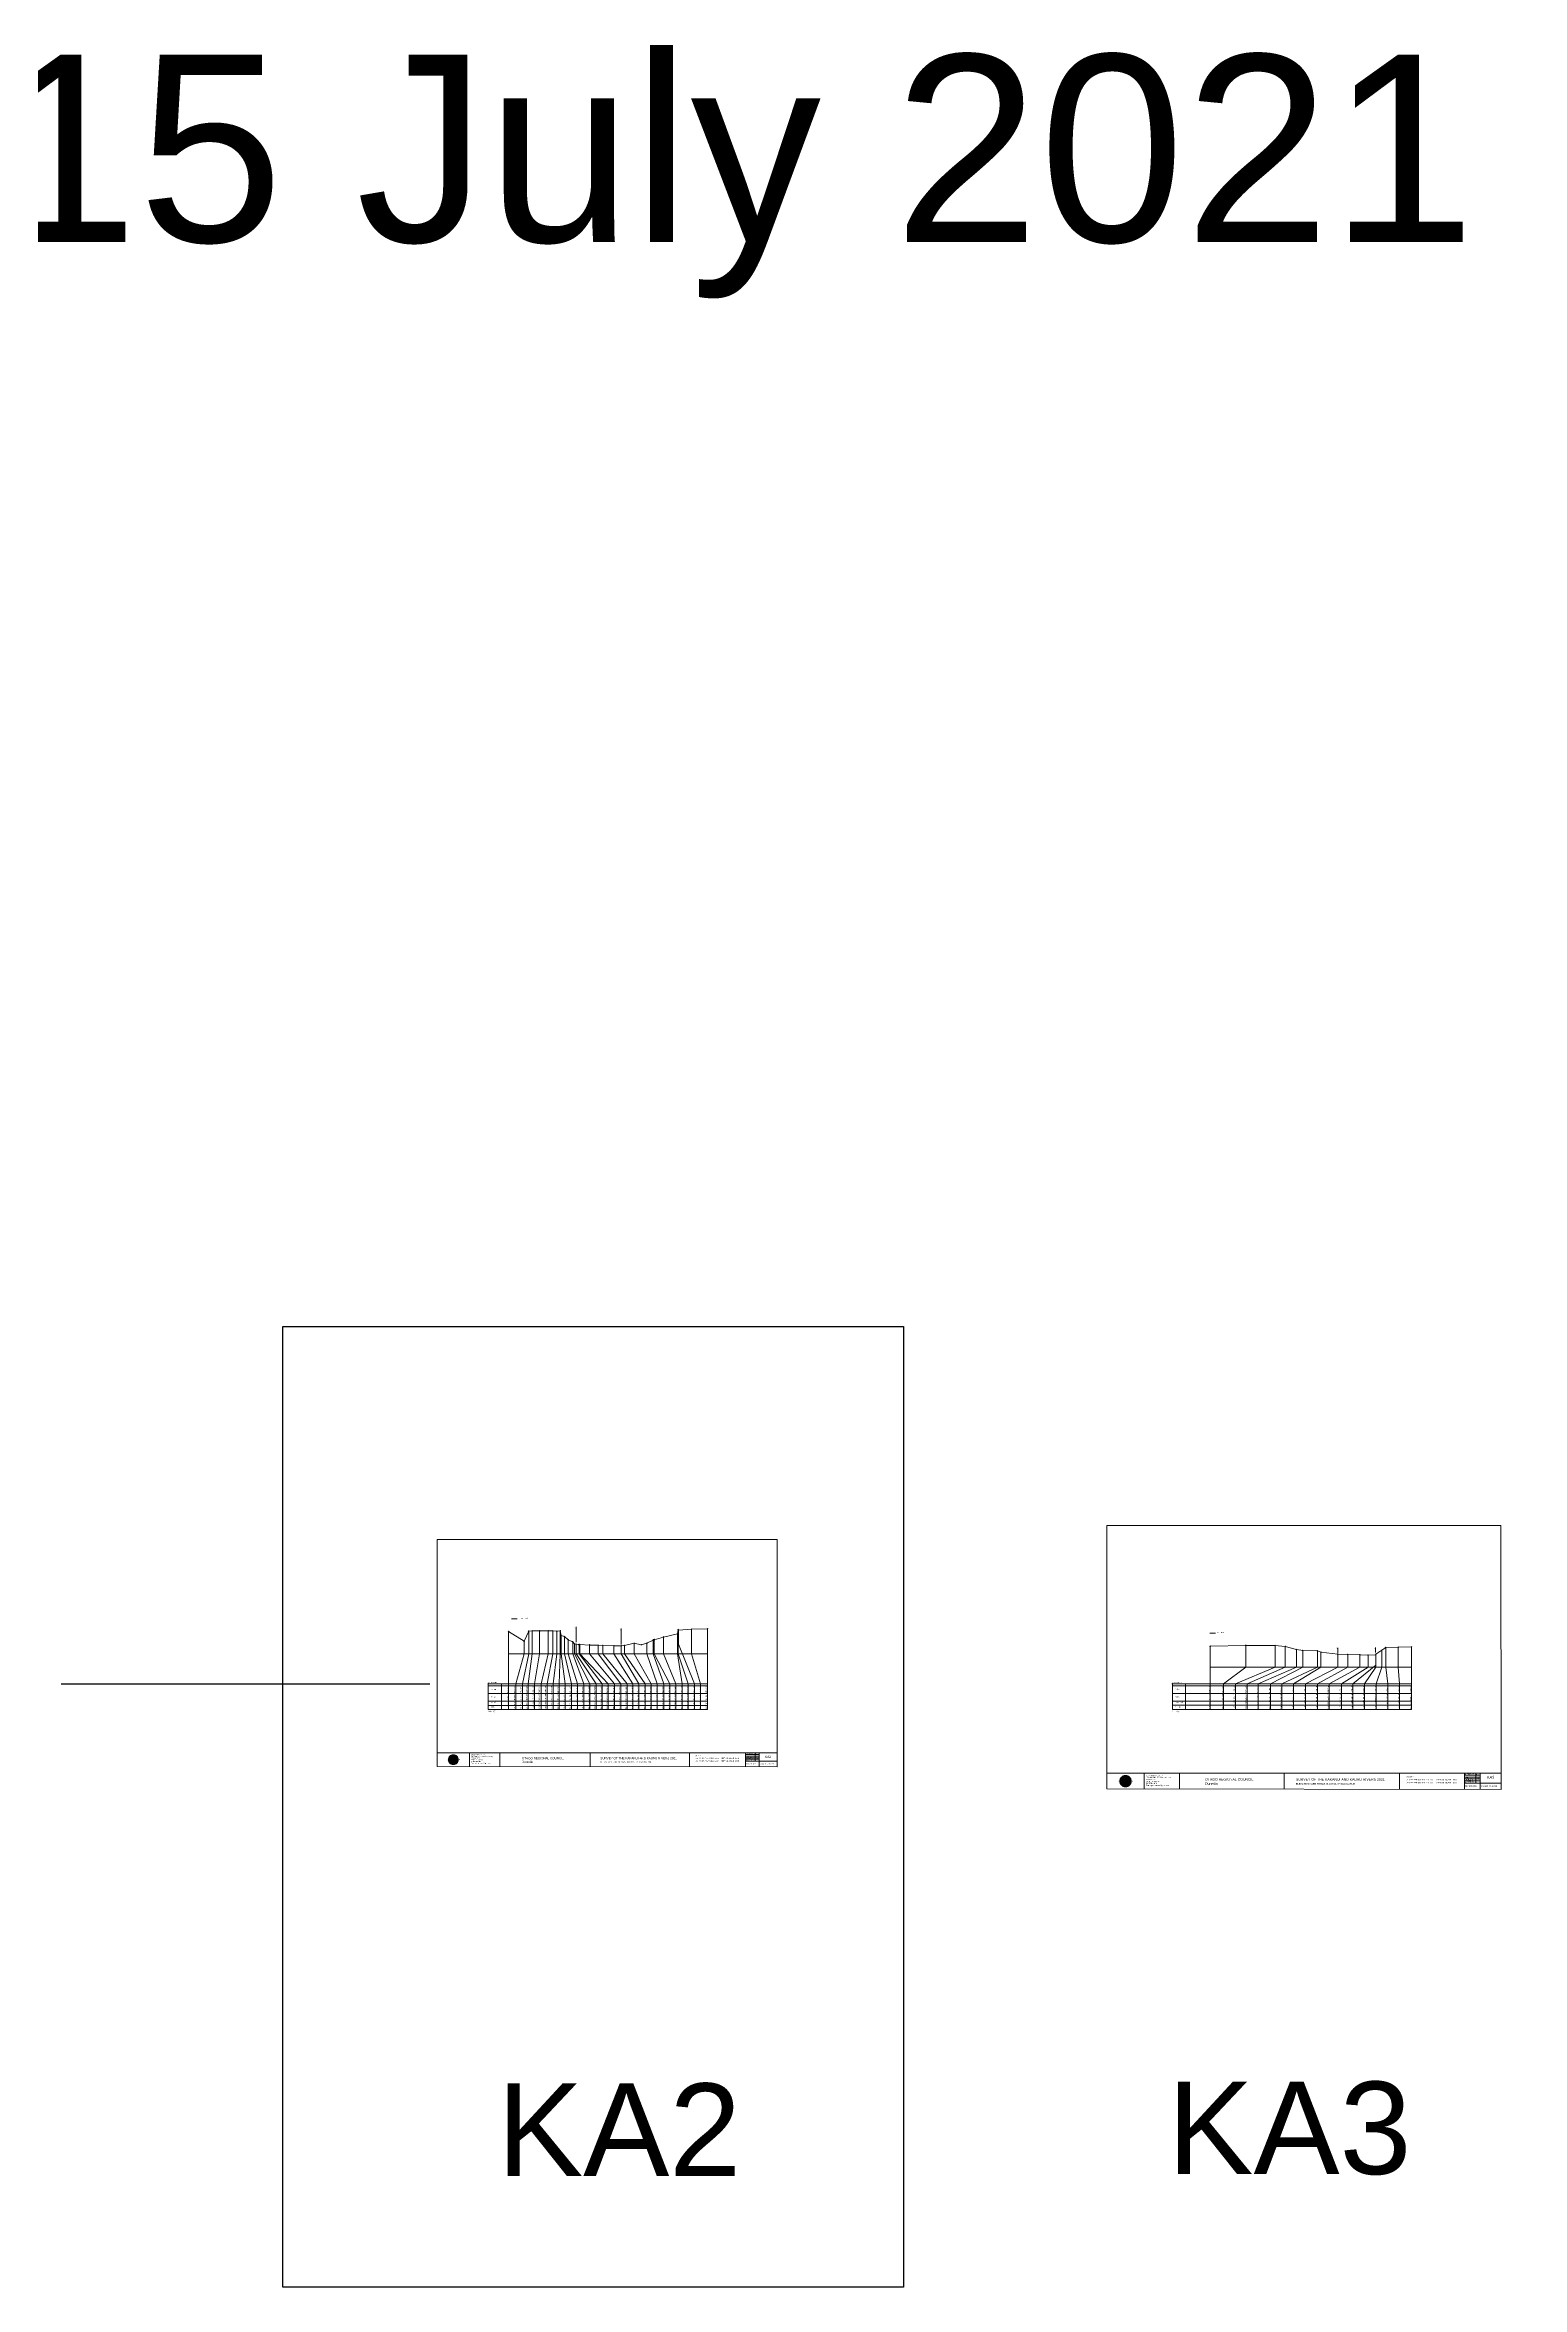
# Model space of a CAD drawing. Header units: millimetres. Extents: x -3070078 to 80050200, y -1699923 to 1425285330.
# Drawn here: x -2385431 to -1596260, y -172413 to 1025843 of the extents above; entities that cross this region are included whole.
import ezdxf

# ---------------------------------------------------------------- set-up
doc = ezdxf.new("R2010")
doc.units = ezdxf.units.MM
doc.header["$PDMODE"] = 35
doc.header["$PDSIZE"] = 200
doc.layers.add('geo', color=7, linetype='Continuous', lineweight=0)
doc.styles.get("Standard").update_dxf_attribs({"font": 'arial.ttf'})

# ---------------------------------------------------------------- blocks, each defined once
blk = doc.blocks.new('Geomatics_Circle_SPT')
at = {"layer": 'geo', "color": 2, "linetype": 'Continuous', "lineweight": 0}
for p, q in [((0, 25.2), (-25.2, 0)), ((-24.7, 4.9), (-4.9, 24.7)), ((-24.7, -4.9), (4.9, 24.7)), ((4.9, -24.7), (-24.7, 4.9)), ((-24.7, 0), (0, -24.7)), ((-9.7, 23.3), (-23.3, 9.6)), ((9.7, 23.3), (-23.3, -9.7)), ((-23.3, 9.7), (9.7, -23.3)), ((-21, 14), (-14, 21)), ((-21, -14), (14, 21)), ((14, -21), (-21, 14)), ((0, 0), (-17.8, 17.8)), ((0, 0), (-17.8, -17.8)), ((-14, 21), (21, -14)), ((21, 14), (-14, -21)), ((23.3, -9.7), (-9.7, 23.3)), ((-9.7, -23.3), (23.3, 9.7)), ((-4.9, 24.7), (24.7, -4.9)), ((24.7, 4.9), (-4.9, -24.7)), ((25.2, 0), (0, 25.2)), ((0, 0), (17.8, 17.8)), ((0, 0), (17.8, -17.8)), ((0, -24.8), (25.2, 0)), ((4.9, 24.7), (24.7, 4.9)), ((23.3, 9.7), (9.7, 23.3)), ((14, 21), (21, 14)), ((17.8, 18.1), (17.8, 18.1)), ((-4.9, -24.7), (-24.7, -4.9)), ((-23.3, -9.7), (-9.7, -23.3)), ((-14, -21), (-21, -14)), ((-17.8, -17.8), (-17.8, -17.8)), ((24.7, -4.9), (4.9, -24.7)), ((4.9, -24.7), (4.9, -24.7)), ((9.7, -23.3), (23.3, -9.7)), ((21, -14), (14, -21)), ((18.1, -17.8), (18.1, -17.8))]:
    blk.add_line(p, q, dxfattribs=at)
at = {"layer": 'geo', "color": 1, "linetype": 'Continuous', "lineweight": 0}
for p, q in [((-25.2, 0), (9.7, 23.3)), ((-25.2, 0), (-9.6, 23.3)), ((-25.2, 0), (23.3, 9.7)), ((-25.2, 0), (-23.3, 9.7)), ((-23.3, -9.7), (-25.2, 0)), ((-9.6, -23.3), (-25.2, 0)), ((9.7, -23.3), (-25.2, 0)), ((-4.9, 24.8), (-24.7, -4.9)), ((4.9, 24.7), (-24.7, 4.9)), ((14, 21), (-24.7, -4.9)), ((-14, 21), (-24.7, 4.9)), ((21, 14), (-24.7, 4.9)), ((-21, 14), (-24.7, -4.9)), ((0, 0), (-24.7, 4.9)), ((-24.7, 4.9), (-21, -14)), ((-24.7, 4.9), (-4.9, -24.7)), ((-24.7, 4.9), (14, -21)), ((-24.7, 4.9), (-24.7, 4.9)), ((0, 0), (-24.7, -4.9)), ((-23.3, 9.7), (0, 25.2)), ((-23.3, -9.6), (0, 25.2)), ((-23.3, -9.6), (17.8, 17.8)), ((-23.3, 9.7), (-17.8, 17.9)), ((-23.3, -9.6), (-17.8, 17.9)), ((-23.3, 9.7), (17.8, 17.8)), ((-17.8, -17.8), (-23.3, 9.7)), ((0, -25.2), (-23.3, 9.7)), ((-23.3, 9.7), (17.8, -17.8)), ((-23.3, 9.7), (25.2, 0)), ((-23.3, 9.4), (-23.3, 9.4)), ((-23.3, -9.7), (25.2, 0)), ((4.9, 24.8), (-21, -14)), ((-4.9, 24.7), (-21, 14)), ((14, 21), (-21, 14)), ((-14, 21), (-21, -14)), ((0, 0), (-21, 14)), ((-21, 14), (-14, -21)), ((-21, 14), (4.9, -24.7)), ((-21, 14), (-21, 14)), ((24.7, 4.9), (-21, 14)), ((0, 0), (-21, -14)), ((-17.9, 17.6), (-17.9, 17.6)), ((-17.8, 17.8), (9.7, 23.3)), ((-17.8, 17.8), (-9.6, 23.3)), ((-17.8, -17.8), (9.7, 23.3)), ((-17.8, -17.8), (-9.7, 23.3)), ((-9.7, -23.3), (-17.8, 17.8)), ((-17.8, 17.8), (9.7, -23.3)), ((-17.8, 17.8), (23.3, -9.6)), ((-17.8, 17.8), (23.3, 9.7)), ((-17.8, -17.8), (23.3, 9.7)), ((4.9, 24.7), (-14, 21)), ((-4.9, 24.7), (-14, -20.9)), ((0, 0), (-14, 21)), ((-14, 21), (-4.9, -24.7)), ((-14, 21), (-14, 21)), ((24.7, -4.9), (-14, 21)), ((21, 14), (-14, 21)), ((-14, -21), (24.7, 4.9)), ((0, 0), (-14, -21)), ((-9.8, 23.1), (-9.8, 23.1)), ((-9.7, 23.3), (0, 25.2)), ((-9.7, 23.3), (0, -25.2)), ((-9.7, -23.3), (0, 25.2)), ((-9.6, 23.3), (17.8, -17.8)), ((-9.6, 23.3), (25.2, 0)), ((-9.6, 23.3), (17.8, 17.8)), ((-9.6, -23.3), (17.8, 17.9)), ((25.2, 0), (-9.6, -23.3)), ((0, 0), (-4.9, 24.7)), ((-4.9, 24.7), (-4.9, 24.7)), ((21, -14), (-4.9, 24.7)), ((24.8, 4.9), (-4.9, 24.7)), ((14, 21), (-4.9, 24.7)), ((-4.9, -24.7), (21, 14)), ((0, 0), (-4.9, -24.7)), ((-0.2, 25.1), (-0.2, 25.1)), ((0, 25.2), (9.7, -23.3)), ((0, 25.2), (23.3, -9.7)), ((0, 25.2), (23.3, 9.7)), ((0, 25.2), (9.7, 23.3)), ((0, 0), (4.9, 24.7)), ((0, -25.2), (9.7, 23.3)), ((0, 0), (14, 21)), ((0, 0), (21, 14)), ((23.3, 9.7), (0, -25.2)), ((0, 0), (24.8, 4.9)), ((0, 0), (4.9, -24.7)), ((0, 0), (14, -21)), ((0, 0), (21, -14)), ((0, 0), (24.8, -4.9)), ((21, 14), (4.9, 24.8)), ((14, -21), (4.9, 24.7)), ((24.7, -4.9), (4.9, 24.7)), ((4.9, 24.7), (4.9, 24.7)), ((4.9, -24.7), (14, 21)), ((4.9, -24.7), (24.7, 4.9)), ((9.4, 23.3), (9.4, 23.3)), ((9.7, 23.3), (17.8, -17.8)), ((9.7, 23.3), (25.2, 0)), ((9.7, 23.3), (17.8, 17.9)), ((17.8, 17.8), (9.7, -23.3)), ((25.2, 0), (9.7, -23.3)), ((21, -14), (14, 21)), ((24.7, 4.9), (14, 21)), ((14, 21), (14, 21)), ((14, -21), (21, 14)), ((17.6, 17.9), (17.6, 17.9)), ((17.8, 17.8), (23.3, -9.7)), ((17.8, 17.8), (23.3, 9.7)), ((23.3, 9.7), (17.8, -17.8)), ((24.7, -4.9), (21, 14)), ((21, 14), (21, 14)), ((21, -14), (24.7, 4.9)), ((23.1, 9.8), (23.1, 9.8)), ((23.3, 9.7), (25.2, 0)), ((25.2, 0), (23.3, -9.6)), ((24.7, 4.9), (24.7, 4.9)), ((25.1, 0.2), (25.1, 0.2)), ((-25.2, 0), (23.3, -9.7)), ((-25.1, -0.2), (-25.1, -0.2)), ((-24.7, -4.9), (-24.7, -4.9)), ((-24.7, -4.9), (-14, -21)), ((-24.7, -4.9), (4.9, -24.7)), ((-24.7, -4.9), (21, -14)), ((-17.8, -17.8), (-23.3, -9.7)), ((0, -25.2), (-23.3, -9.6)), ((17.8, -17.8), (-23.3, -9.6)), ((-23.1, -9.8), (-23.1, -9.8)), ((-21, -14), (24.7, -4.9)), ((-21, -14), (-21, -14)), ((-21, -14), (-4.9, -24.7)), ((-21, -14), (14, -21)), ((23.3, -9.7), (-17.8, -17.8)), ((-9.6, -23.3), (-17.8, -17.8)), ((9.7, -23.3), (-17.8, -17.8)), ((-17.6, -17.9), (-17.6, -17.9)), ((-14, -21), (21, -14)), ((-14, -21), (-14, -21)), ((-14, -21), (4.9, -24.7)), ((17.8, -17.8), (-9.7, -23.3)), ((0, -25.2), (-9.7, -23.3)), ((-9.4, -23.3), (-9.4, -23.3)), ((-4.9, -24.7), (24.7, -4.9)), ((-4.9, -24.7), (14, -21)), ((-4.9, -24.7), (-4.9, -24.7)), ((23.3, -9.6), (0, -25.2)), ((9.7, -23.3), (0, -25.2)), ((0.2, -25.1), (0.2, -25.1)), ((4.9, -24.7), (21, -14)), ((4.9, -24.7), (4.9, -24.7)), ((17.8, -17.8), (9.7, -23.3)), ((9.8, -23.1), (9.8, -23.1)), ((14, -21), (24.7, -4.9)), ((14, -21), (14, -21)), ((23.3, -9.6), (17.8, -17.8)), ((17.9, -17.6), (17.9, -17.6)), ((21, -14), (21, -14)), ((23.3, -9.4), (23.3, -9.4)), ((24.7, -4.9), (24.7, -4.9))]:
    blk.add_line(p, q, dxfattribs=at)
at = {"layer": 'geo', "color": 114, "linetype": 'Continuous', "lineweight": 0}
for p, q in [((17.9, 17.8), (-25.2, 0)), ((-24.7, 4.9), (14, 21)), ((-24.7, -4.9), (21, 14)), ((-14, -21), (-24.7, 4.9)), ((9.7, 23.3), (-23.3, 9.7)), ((0, 0), (-23.3, 9.7)), ((-23.3, 9.7), (-9.7, -23.3)), ((0, 0), (-23.3, -9.7)), ((-4.9, -24.7), (-21, 14)), ((-20.9, 14), (4.9, 24.7)), ((24.8, 4.9), (-20.9, -14)), ((0, 25.2), (-17.8, 17.8)), ((-17.8, 17.8), (0, -25.2)), ((-14, 21), (-4.9, 24.7)), ((4.9, -24.7), (-14, 21)), ((0, 0), (-9.7, 23.3)), ((0, 0), (-9.7, -23.3)), ((-4.9, 24.7), (14, -21)), ((17.8, -17.8), (0, 25.2)), ((0, 0), (9.7, 23.3)), ((0, 0), (23.3, 9.7)), ((0, 0), (9.7, -23.3)), ((0, 0), (23.3, -9.7)), ((4.9, 24.7), (21, -14)), ((23.3, -9.7), (9.7, 23.3)), ((14, 21), (24.7, -4.9)), ((25.2, 0), (17.8, 17.8)), ((21, 14), (24.7, 4.9)), ((-25.2, 0), (-17.8, -17.8)), ((-21, -14), (-24.7, -4.9)), ((-17.8, -17.8), (25.2, 0)), ((24.8, -4.9), (-14, -21)), ((-9.6, -23.3), (23.3, -9.7)), ((21, -14), (-4.9, -24.8)), ((0, -25.2), (17.9, -17.8)), ((14, -21), (4.9, -24.8))]:
    blk.add_line(p, q, dxfattribs=at)
at = {"layer": 'geo', "color": 250, "linetype": 'Continuous', "lineweight": 0}
for p, q in [((0, 0), (-25.2, 0)), ((24.7, 4.9), (-24.7, 4.9)), ((-24.7, 4.9), (-24.7, -4.9)), ((-23.3, 9.7), (23.3, 9.7)), ((-23.3, 9.7), (-23.3, 9.7)), ((-23.3, -9.7), (-23.3, 9.7)), ((21, 14), (-21, 14)), ((-21, 14), (-21, -14)), ((-17.8, 17.8), (17.8, 17.8)), ((-17.8, -17.8), (-17.8, 17.8)), ((-14, 21), (-14, 21)), ((14, 21), (-14, 21)), ((-14, 20.9), (-14, -21)), ((-9.7, 23.3), (9.7, 23.3)), ((-9.7, -23.3), (-9.7, 23.3)), ((-4.9, 24.7), (4.9, 24.7)), ((-4.9, 24.7), (-4.9, -24.7)), ((0, 0), (0, 25.2)), ((0, 0), (0, -25.2)), ((0, 0), (25.2, 0)), ((4.9, 24.7), (4.9, -24.7)), ((9.7, -23.3), (9.7, 23.3)), ((14, 21), (14, -21)), ((17.8, -17.8), (17.8, 17.8)), ((21, 14), (21, 14)), ((21, -14), (21, 14)), ((23.3, 9.7), (23.3, -9.7)), ((24.7, 4.9), (24.7, 4.9)), ((24.7, -4.9), (24.7, 4.9)), ((-24.7, -4.9), (24.7, -4.9)), ((23.3, -9.7), (-23.3, -9.7)), ((-21, -14), (21, -14)), ((17.8, -17.8), (-17.8, -17.8)), ((-14, -21), (14, -21)), ((9.7, -23.3), (-9.7, -23.3)), ((-4.9, -24.7), (4.9, -24.7))]:
    blk.add_line(p, q, dxfattribs=at)
blk = doc.blocks.new('GeomaticsNZ TITLE BLOCK')
at = {"color": 7, "linetype": 'Continuous', "lineweight": 0}
for p, q in [((0, 95), (0, 1579)), ((0, 1579), (2363, 1579)), ((2363, 1579), (2364, 95)), ((2364, 95), (0, 95)), ((0, 95), (0, 0)), ((0, 0), (2364, -4)), ((16, 95), (2364, 95)), ((224, 95), (224, 0)), ((2364, 95), (383, 95)), ((436, 95), (436, -1)), ((1063, 95), (1063, -2)), ((1755, 95), (1755, -3)), ((2144, 95), (2144, -3)), ((2144, 82), (2239, 82)), ((2144, 71), (2239, 71)), ((2144, 60), (2239, 60)), ((2144, 49), (2239, 49)), ((2144, 35), (2364, 35)), ((2212, 95), (2212, 36)), ((2239, 95), (2239, -3)), ((2364, -4), (2364, 95))]:
    blk.add_line(p, q, dxfattribs=at)
at = {"color": 7, "linetype": 'Continuous', "lineweight": 0, "xscale": 1.36, "yscale": 1.36, "zscale": 1.36}
blk.add_blockref('Geomatics_Circle_SPT', (112, 46), dxfattribs=at)
at = {"color": 7, "linetype": 'Continuous', "lineweight": 0}
for s, p in [('PK&RR', (2213, 85)), ('ST', (2220, 64)), ('PK', (2220, 51))]:
    blk.add_text(s, height=5, dxfattribs=at).set_placement(p)
at = {"color": 7, "linetype": 'Continuous', "lineweight": 0, "attachment_point": 1}
for s, width, heights, insert, char_height in [('{\\C256;Geomatics N.Z. LTD                   }', 125.08, [15.8], (69, 50), 7), ('{\\C256;GEOMATICS N.Z. LTD                   \\PTELEPHONE:  M 021 023 6 00 55;\\PPO BOX 2177\\PSOUTH DUNEDIN\\PDUNEDIN 9044\\PEmail: geomaticsnz@gmail.com}', 3535.73, [94.7], (234, 83), 7), ('{\\C256;OTAGO REGIONAL COUNCIL\\PDunedin}', 3535.73, [0], (589, 64), 15), ('{\\C256;SURVEY OF THE KAKANUI AND KAURU RIVERS 2021}', 3535.73, [0], (1134, 64), 15), ('{\\C256;ELEVATIONS ARE SHOWN IN LOCAL OTAGO DATUM}', 3535.73, [0], (1134, 35), 10), ('{\\C256;Surveyed by:}', 3535.73, [0], (2145, 92), 7), ('{\\C256;Checked by:}', 3535.73, [0], (2145, 59), 7), ('{\\C256;Approved by:}', 3535.73, [0], (2145, 46), 7), ('{\\C256;JOB No 0032021}', 3535.73, [0], (2145, 21), 7), ('{\\C256;Drawn by:}', 3535.73, [0], (2146, 70), 7), ('{\\C256;Drawn:16-JUNE-2021}', 3535.73, [0], (2245, 21), 7)]:
    blk.add_mtext_dynamic_manual_height_columns(s, width=width, gutter_width=159, heights=heights, dxfattribs=dict(at, insert=insert, char_height=char_height))
blk = doc.blocks.new('A$Cb97534b7')
at = {"color": 5, "linetype": 'Continuous', "lineweight": 0}
blk.add_text('Thursday, 15 July 2021 6:33:16 PM', height=100000, dxfattribs=at).set_placement((0, 29400))

msp = doc.modelspace()

# ---------------------------------------------------------------- linework, layer by layer
at = {"color": 1, "linetype": 'Continuous', "lineweight": 0}
for p, q in [((-2136141.951, 184759.975), (-2133069.778, 184759.975)), ((-1763162.061, 177149.567), (-1760089.888, 177149.567))]:
    msp.add_line(p, q, dxfattribs=at)
at = {"color": 7, "linetype": 'Continuous', "lineweight": 0}
for p, q in [((-2101657.841, 172181.544), (-2101657.841, 180453.034)), ((-2137695.796, 178010), (-2137695.796, 136248.305)), ((-2129394.028, 172729), (-2129394.028, 166061.734)), ((-2126974.251, 178130), (-2126974.251, 166061.734)), ((-2125113.067, 178259), (-2125113.067, 166061.734)), ((-2121109.335, 178239), (-2121109.335, 166061.734)), ((-2116528.958, 178309), (-2116528.958, 166061.734)), ((-2114079.747, 178289), (-2114079.747, 166061.734)), ((-2111902.628, 178059), (-2111902.628, 166061.734)), ((-2110090.827, 178319), (-2110090.827, 166061.734)), ((-2109644.868, 175859), (-2109644.868, 166061.734)), ((-2107849.333, 175209), (-2107849.333, 166061.734)), ((-2105886.694, 173548), (-2105886.694, 166061.734)), ((-2103466.088, 172418), (-2103466.088, 166061.734)), ((-2102491.325, 171378), (-2102491.325, 166061.734)), ((-2101665.516, 171198), (-2101665.516, 166061.734)), ((-2100083.895, 170934), (-2100083.895, 166061.734)), ((-2099646.781, 170928), (-2099646.781, 166061.734)), ((-2094410.615, 170739), (-2094410.615, 166061.734)), ((-2089801.596, 170570), (-2089801.596, 166061.734)), ((-2087391.224, 170531), (-2087391.224, 166061.734)), ((-2081461.843, 170333), (-2081461.843, 166061.734)), ((-2077478.227, 171026.866), (-2077478.227, 179542.201)), ((-2077478.227, 170241), (-2077478.227, 166061.734)), ((-2075858.988, 170523), (-2075858.988, 166061.734)), ((-2070644.304, 171652), (-2070644.304, 166061.734)), ((-2063771.47, 171689), (-2063771.47, 166061.734)), ((-2060389.342, 173397), (-2060389.342, 166061.734)), ((-2059850.45, 173587), (-2059850.45, 166061.734)), ((-2054884.418, 175006), (-2054884.418, 166061.734)), ((-2047532.299, 176686), (-2047532.299, 166061.734)), ((-2047107.66, 179006), (-2047107.66, 166061.734)), ((-2046990.465, 178656), (-2046990.465, 171142.819)), ((-2046990.465, 171142.819), (-2038434.663, 150000)), ((-2040050.626, 179166), (-2040050.626, 166061.734)), ((-2031406.492, 179416), (-2031406.492, 136248.305)), ((-1762907.184, 170070), (-1762907.184, 136248.305)), ((-1743830.616, 170550), (-1743830.616, 158943.718)), ((-1728203.111, 170421), (-1728203.111, 158943.718)), ((-1722805.13, 169996), (-1722805.13, 158943.718)), ((-1716820.418, 168317), (-1716820.418, 158943.718)), ((-1713486.355, 167779), (-1713486.355, 158943.718)), ((-1694769.131, 166451.412), (-1694769.131, 169170.063)), ((-1674571.19, 166714.292), (-1674571.19, 169342.168)), ((-1671268.85, 167958), (-1671268.85, 158943.718)), ((-1669161.17, 169368), (-1669161.17, 158943.718)), ((-1662483.135, 169518), (-1662483.135, 158943.718)), ((-1655382.061, 169708), (-1655382.061, 136248.305)), ((-2137695.796, 166061.734), (-2031406.492, 166061.734)), ((-2129394.028, 166061.734), (-2133757.176, 150000)), ((-2126974.251, 166061.734), (-2130349.047, 150000)), ((-2125113.067, 166061.734), (-2127188.619, 150000)), ((-2121109.335, 166061.734), (-2123895.198, 150000)), ((-2116528.958, 166061.734), (-2120339.795, 150000)), ((-2114079.747, 166061.734), (-2117121.223, 150000)), ((-2111902.628, 166061.734), (-2113827.798, 150000)), ((-2110090.827, 166061.734), (-2110684.076, 150000)), ((-2109644.868, 166061.734), (-2107465.504, 150000)), ((-2107849.333, 166061.734), (-2104059.803, 150000)), ((-2105886.694, 166061.734), (-2100878.659, 150000)), ((-2103466.088, 166061.734), (-2097547.811, 150000)), ((-2102491.325, 166061.734), (-2094366.662, 150000)), ((-2101665.516, 166061.734), (-2090911.87, 150000)), ((-2100083.895, 166061.734), (-2087746.129, 150000)), ((-2099646.781, 166061.734), (-2084467.329, 150000)), ((-2094410.615, 166061.734), (-2081113.152, 150000)), ((-2089801.596, 166061.734), (-2077758.975, 150000)), ((-2087391.224, 166061.734), (-2074367.111, 150000)), ((-2081461.843, 166061.734), (-2071370.758, 150000)), ((-2077478.227, 166061.734), (-2068092.014, 150000)), ((-2075858.988, 166061.734), (-2064795.382, 150000)), ((-2070644.304, 166061.734), (-2061476.171, 150000)), ((-2063771.47, 166061.734), (-2058269.853, 150000)), ((-2060389.342, 166061.734), (-2054792.587, 150000)), ((-2059850.45, 166061.734), (-2051571.055, 150000)), ((-2054884.418, 166061.734), (-2048346.773, 150000)), ((-2047532.299, 166061.734), (-2045034.874, 150000)), ((-2047107.66, 166061.734), (-2041787.404, 150000)), ((-2040050.626, 166061.734), (-2035187.797, 150000)), ((-1762907.184, 158943.718), (-1655382.061, 158943.718)), ((-1743830.616, 158943.718), (-1755744.739, 150000)), ((-1728203.111, 158943.718), (-1749370.528, 150000)), ((-1722805.13, 158943.718), (-1743162.596, 150000)), ((-1716820.418, 158943.718), (-1737231.807, 150000)), ((-1713486.355, 158943.718), (-1730733.285, 150000)), ((-1705613.349, 158943.718), (-1724629.908, 150000)), ((-1703714.1, 158943.718), (-1718313.129, 150000)), ((-1694755.479, 158943.718), (-1712039.026, 150000)), ((-1705613.349, 167629), (-1705613.349, 158943.718)), ((-1689459.885, 158943.718), (-1705491.428, 150000)), ((-1703714.1, 166849), (-1703714.1, 158943.718)), ((-1682967.005, 158943.718), (-1699299.491, 150000)), ((-1694755.479, 165829), (-1694755.479, 158943.718)), ((-1678536.524, 158943.718), (-1692828.627, 150000)), ((-1689459.885, 165698), (-1689459.885, 158943.718)), ((-1674469.468, 160023.325), (-1686636.683, 150000)), ((-1682967.005, 165518), (-1682967.005, 158943.718)), ((-1674402.667, 158943.718), (-1680444.738, 150000)), ((-1678536.524, 165308), (-1678536.524, 158943.718)), ((-1674469.468, 165478), (-1674469.468, 160023.325)), ((-1674402.667, 165848), (-1674402.667, 158943.718)), ((-1671268.85, 158943.718), (-1674195.67, 150000)), ((-1669161.17, 158943.718), (-1668030.691, 150000)), ((-1662483.135, 158943.718), (-1661693.278, 150000)), ((-2148568.683, 150000), (-2031406.492, 150000)), ((-2148568.683, 150000), (-2148568.683, 136248.305)), ((-2148568.683, 148982.376), (-2031406.492, 148982.376)), ((-2148568.683, 144745.785), (-2031406.492, 144745.785)), ((-2141555.533, 150000), (-2141555.533, 136248.305)), ((-2133757.176, 150000), (-2133757.176, 136248.305)), ((-2130349.047, 136248.305), (-2130349.047, 150000)), ((-2127188.619, 136248.305), (-2127188.619, 150000)), ((-2123895.198, 136248.305), (-2123895.198, 150000)), ((-2120339.795, 136248.305), (-2120339.795, 150000)), ((-2117121.223, 136248.305), (-2117121.223, 150000)), ((-2113827.798, 136248.305), (-2113827.798, 150000)), ((-2110684.076, 136248.305), (-2110684.076, 150000)), ((-2107465.504, 136248.305), (-2107465.504, 150000)), ((-2104059.803, 136248.305), (-2104059.803, 150000)), ((-2100878.659, 136248.305), (-2100878.659, 150000)), ((-2097547.811, 136248.305), (-2097547.811, 150000)), ((-2094366.662, 136248.305), (-2094366.662, 150000)), ((-2090911.87, 136248.305), (-2090911.87, 150000)), ((-2087746.129, 136248.305), (-2087746.129, 150000)), ((-2084467.329, 136248.305), (-2084467.329, 150000)), ((-2081113.152, 136248.305), (-2081113.152, 150000)), ((-2077758.975, 136248.305), (-2077758.975, 150000)), ((-2074367.111, 136248.305), (-2074367.111, 150000)), ((-2071370.758, 136248.305), (-2071370.758, 150000)), ((-2068092.014, 136248.305), (-2068092.014, 150000)), ((-2064795.382, 136248.305), (-2064795.382, 150000)), ((-2061476.171, 136248.305), (-2061476.171, 150000)), ((-2058269.853, 136248.305), (-2058269.853, 150000)), ((-2054792.587, 136248.305), (-2054792.587, 150000)), ((-2051571.055, 136248.305), (-2051571.055, 150000)), ((-2048346.773, 136248.305), (-2048346.773, 150000)), ((-2045034.874, 136248.305), (-2045034.874, 150000)), ((-2041787.404, 136248.305), (-2041787.404, 150000)), ((-2038434.663, 136248.305), (-2038434.663, 150000)), ((-2035187.797, 136248.305), (-2035187.797, 150000)), ((-1783095.514, 150000), (-1655382.061, 150000)), ((-1783095.514, 150000), (-1655382.061, 150000)), ((-1783095.514, 150000), (-1783095.514, 136248.305)), ((-1783095.514, 148982.376), (-1655382.061, 148982.376)), ((-1783095.514, 144745.785), (-1655382.061, 144745.785)), ((-1777056.523, 150000), (-1655382.061, 150000)), ((-1776082.365, 150000), (-1776082.365, 136248.305)), ((-1755744.739, 136248.305), (-1755744.739, 150000)), ((-1749370.528, 136248.305), (-1749370.528, 150000)), ((-1743162.596, 136248.305), (-1743162.596, 150000)), ((-1737231.807, 136248.305), (-1737231.807, 150000)), ((-1730733.285, 136248.305), (-1730733.285, 150000)), ((-1724629.908, 136248.305), (-1724629.908, 150000)), ((-1718313.129, 136248.305), (-1718313.129, 150000)), ((-1712039.026, 136248.305), (-1712039.026, 150000)), ((-1705491.428, 136248.305), (-1705491.428, 150000)), ((-1699299.491, 136248.305), (-1699299.491, 150000)), ((-1692828.627, 136248.305), (-1692828.627, 150000)), ((-1686636.683, 136248.305), (-1686636.683, 150000)), ((-1680444.738, 136248.305), (-1680444.738, 150000)), ((-1674195.67, 136248.305), (-1674195.67, 150000)), ((-1668030.691, 136248.305), (-1668030.691, 150000)), ((-1661693.278, 136248.305), (-1661693.278, 150000)), ((-2148568.683, 140753.552), (-2031406.492, 140753.552)), ((-2148568.683, 138444.573), (-2031406.492, 138444.573)), ((-2148568.683, 136248.305), (-2031406.492, 136248.305)), ((-2145387.519, 134878.784), (-2145387.519, 134878.784)), ((-1783095.514, 140753.552), (-1655382.061, 140753.552)), ((-1783095.514, 138512.794), (-1655382.061, 138512.794)), ((-1783095.514, 136248.305), (-1655382.061, 136248.305)), ((-1783095.514, 136248.305), (-1655382.061, 136248.305)), ((-1779914.35, 134878.784), (-1779914.35, 134878.784))]:
    msp.add_line(p, q, dxfattribs=at)
at = {"color": 40, "true_color": 0xf8d731}
msp.add_line((-2376642.362, 150000), (-2179727.481, 150000), dxfattribs=at)
msp.add_lwpolyline([(-2258222.11, 340858.43), (-1926742.223, 340858.43), (-1926742.223, -172413.175), (-2258222.11, -172413.175)], close=True, dxfattribs=at)
at = {"color": 1, "linetype": 'Continuous', "lineweight": 0}
for points in [[(-2137695.796, 178010), (-2129394.028, 172729), (-2126974.251, 178130), (-2125113.067, 178259), (-2121109.335, 178239), (-2116528.958, 178309), (-2114079.747, 178289), (-2111902.628, 178059), (-2110090.827, 178319), (-2109644.868, 175859), (-2107849.333, 175209), (-2105886.694, 173548), (-2103466.088, 172418), (-2102491.325, 171378), (-2101665.516, 171198), (-2100083.895, 170934), (-2099646.781, 170928), (-2094410.615, 170739), (-2089801.596, 170570), (-2087391.224, 170531), (-2081461.843, 170333), (-2077478.227, 170241), (-2075858.988, 170523), (-2070644.304, 171652), (-2066857.591, 170900), (-2063771.47, 171689), (-2060389.342, 173397), (-2059850.45, 173587), (-2054884.418, 175006), (-2047532.299, 176686), (-2047107.66, 179006), (-2046990.465, 178656), (-2040050.626, 179166), (-2031406.492, 179416)], [(-1762907.184, 170070), (-1743830.616, 170550), (-1728203.111, 170421), (-1722805.13, 169996), (-1716820.418, 168317), (-1713486.355, 167779), (-1705613.349, 167629), (-1703714.1, 166849), (-1694755.479, 165829), (-1689459.885, 165698), (-1682967.005, 165518), (-1678536.524, 165308), (-1674469.468, 165478), (-1674402.667, 165848), (-1671268.85, 167958), (-1669161.17, 169368), (-1662483.135, 169518), (-1655382.061, 169708)]]:
    msp.add_lwpolyline(points, dxfattribs=at)
at = {"color": 7, "linetype": 'Continuous', "lineweight": 0}
for p in [(-2137695.796, 178010), (-2129394.028, 172729), (-2126974.251, 178130), (-2125113.067, 178259), (-2121109.335, 178239), (-2116528.958, 178309), (-2114079.747, 178289), (-2111902.628, 178059), (-2110090.827, 178319), (-2109644.868, 175859), (-2107849.333, 175209), (-2105886.694, 173548), (-2103466.088, 172418), (-2102491.325, 171378), (-2101665.516, 171198), (-2100083.895, 170934), (-2099646.781, 170928), (-2094410.615, 170739), (-2089801.596, 170570), (-2087391.224, 170531), (-2081461.843, 170333), (-2077478.227, 170241), (-2075858.988, 170523), (-2070644.304, 171652), (-2066857.591, 170900), (-2063771.47, 171689), (-2060389.342, 173397), (-2059850.45, 173587), (-2054884.418, 175006), (-2047532.299, 176686), (-2047107.66, 179006), (-2046990.465, 178656), (-2040050.626, 179166), (-2031406.492, 179416), (-1762907.883, 170070), (-1762907.184, 170070), (-1762907, 170070), (-1743830.616, 170550), (-1728203.111, 170421), (-1722805.13, 169996), (-1716820.418, 168317), (-1713486.355, 167779), (-1705613.349, 167629), (-1671268.85, 167958), (-1669161.17, 169368), (-1662483.135, 169518), (-1655382.061, 169708), (-1703714.1, 166849), (-1694755.479, 165829), (-1689459.885, 165698), (-1682967.005, 165518), (-1678536.524, 165308), (-1674469.468, 165478), (-1674402.667, 165848), (-2148568.683, 150000), (-1783095.514, 150000)]:
    msp.add_point(p, dxfattribs=at)

# ---------------------------------------------------------------- block references
msp.add_blockref('A$Cb97534b7', (-3073215.581, 891119.914))
for p, xscale, yscale, zscale in [((-1818119.216, 93874.797), 89.09201059682493, 89.09201059682493, 89.09201059682493), ((-2175808.239, 105899.923), 76.80922955742685, 76.80922955742685, 76.80922955742685)]:
    msp.add_blockref('GeomaticsNZ TITLE BLOCK', p, dxfattribs=dict(at, xscale=xscale, yscale=yscale, zscale=zscale))

# ---------------------------------------------------------------- texts
for s, height, p in [('Ground Level', 500, (-2131711.005, 184759.975)), ('Ground Level', 500, (-1759314.17, 177149.567)), ('DATUM 150.00', 500, (-2148639.429, 150474.577)), ('Northing', 500, (-2147042.424, 146888.468)), ('DATUM 150.00', 500, (-1783166.261, 150474.577)), ('Northing', 500, (-1781569.255, 146888.468)), ('Section KA2', 500, (-2148639.441, 135125.494)), ('Ground Level', 500, (-2147097.152, 139861.332)), ('Chainage', 500, (-2147094.765, 137404.914)), ('Easting', 500, (-2147115.228, 142809.402)), ('Section KA3', 500, (-1783166.272, 135125.494)), ('Ground Level', 500, (-1781623.983, 139861.332)), ('Chainage', 500, (-1781621.596, 137404.914)), ('Easting', 500, (-1781642.06, 142809.402)), ('A1 HORIZONTAL SCALE  1:400      VERTICAL SCALE   1:400 ', 593.94308, (-2037731.913, 109854.28)), ('A3 HORIZONTAL SCALE  1:800      VERTICAL SCALE   1:800', 593.94308, (-2037731.913, 108481.695)), ('SCALE :  ', 593.9431, (-2037759.405, 111226.864)), ('KA2', 1272.7352, (-2000715.239, 110406.988)), ('A1 HORIZONTAL SCALE  1:300      VERTICAL SCALE   1:300 ', 688.9222, (-1657962.715, 98409.085)), ('A3 HORIZONTAL SCALE  1:600      VERTICAL SCALE   1:600', 688.9222, (-1657962.715, 96817.007)), ('SCALE :  ', 688.9222, (-1657994.603, 100001.164)), ('KA3', 1476.2619, (-1615026.601, 99351.238)), ('KA2', 49394.4947, (-2143882.459, -112958.26)), ('KA3', 49394.4947, (-1785792.143, -112016.073))]:
    msp.add_text(s, height=height, dxfattribs=at).set_placement(p)
for s, p in [('-7.98  178.01  1423567.27  5008373.75', (-2137851.165, 136304.169)), ('2.74   178.13  1423562.28  5008372.15', (-2134278.142, 136305.875)), ('4.60   178.26  1423555.33  5008369.78', (-2130975.925, 136317.471)), ('8.61   178.24  1423551.56  5008368.43', (-2127673.707, 136298.03)), ('13.19  178.31  1423547.26  5008366.85', (-2124371.49, 136250.281)), ('15.64  178.29  1423544.89  5008366.21', (-2121069.272, 136250.281)), ('17.81  178.06  1423542.88  5008365.36', (-2117767.055, 136250.281)), ('19.62  178.32  1423541.36  5008364.24', (-2114464.838, 136250.281)), ('20.07  175.86  1423540.74  5008364.64', (-2111162.62, 136305.875)), ('21.87  175.21  1423539.02  5008364.12', (-2107860.403, 136305.875)), ('23.83  173.55  1423536.98  5008364.04', (-2104558.185, 136305.875)), ('26.25  172.42  1423534.72  5008363.16', (-2101255.968, 136305.875)), ('27.22  171.38  1423533.98  5008362.30', (-2097953.751, 136305.875)), ('28.05  171.20  1423533.21  5008362.00', (-2094651.533, 136305.875)), ('29.63  170.93  1423531.38  5008362.51', (-2091349.316, 136305.875)), ('30.07  170.93  1423531.23  5008361.55', (-2088047.098, 136297.007)), ('35.30  170.74  1423526.17  5008360.18', (-2084744.881, 136297.007)), ('39.91  170.57  1423521.79  5008358.73', (-2081442.663, 136297.007)), ('42.32  170.53  1423519.56  5008357.82', (-2078140.446, 136317.471)), ('48.25  170.33  1423514.15  5008355.29', (-2074838.229, 136317.471)), ('52.24  170.24  1423510.49  5008353.71', (-2071536.011, 136297.348)), ('53.86  170.52  1423508.97  5008353.14', (-2068233.794, 136297.348)), ('59.07  171.65  1423504.04  5008351.44', (-2064931.576, 136297.348)), ('62.86  170.90  1423500.45  5008350.24', (-2061629.359, 136300.076)), ('65.94  171.69  1423497.50  5008349.32', (-2058327.142, 136300.076)), ('69.33  173.40  1423494.17  5008348.60', (-2055024.924, 136300.076)), ('69.87  173.59  1423492.93  5008350.66', (-2051722.707, 136300.076)), ('74.83  175.01  1423488.39  5008348.54', (-2048420.489, 136293.255)), ('82.18  176.69  1423482.08  5008344.22', (-2045118.272, 136298.03)), ('82.61  179.01  1423481.70  5008344.02', (-2041816.054, 136298.03)), ('82.73  178.66  1423481.51  5008344.21', (-2038513.837, 136298.03)), ('89.66  179.17  1423474.99  5008341.83', (-2035211.62, 136298.03)), ('98.31  179.42  1423466.76  5008339.18', (-2031909.402, 136297.348)), ('-34.32  170.07  1424416.34  5007948.43', (-1762970.766, 136226.136)), ('-15.24  170.55  1424400.89  5007937.24', (-1756121.918, 136226.136)), ('  0.39  170.42  1424388.47  5007927.88', (-1749838.699, 136219.315)), ('  5.79  170.00  1424384.26  5007924.40', (-1743555.479, 136219.315)), (' 11.77  168.32  1424379.89  5007920.32', (-1737272.26, 136172.248)), (' 15.11  167.78  1424376.69  5007918.94', (-1730989.04, 136172.248)), (' 22.98  167.63  1424370.25  5007914.40', (-1724705.821, 136227.841)), (' 24.88  166.85  1424368.53  5007913.53', (-1718422.601, 136227.841)), (' 33.84  165.83  1424361.30  5007908.24', (-1712139.382, 136218.974)), (' 39.13  165.70  1424356.89  5007905.30', (-1705856.162, 136218.974)), (' 45.63  165.52  1424351.51  5007901.66', (-1699572.943, 136239.438)), (' 50.06  165.31  1424348.22  5007898.65', (-1693289.723, 136219.315)), (' 54.12  165.48  1424345.30  5007895.76', (-1687006.504, 136219.315)), (' 54.19  165.85  1424345.06  5007895.97', (-1680723.284, 136219.315)), (' 57.32  167.96  1424342.89  5007893.64', (-1674440.065, 136219.315)), (' 59.43  169.37  1424340.93  5007892.74', (-1668156.845, 136219.315)), (' 66.11  169.52  1424335.25  5007889.19', (-1661873.625, 136222.043)), (' 73.21  169.71  1424329.19  5007885.45', (-1655590.406, 136215.222))]:
    msp.add_text(s, height=500, rotation=90, dxfattribs=at).set_placement(p)
at = {"color": 7, "linetype": 'Continuous', "lineweight": 0, "char_height": 500, "attachment_point": 1, "rotation": 90}
for insert in [(-2102329.651, 179608.38), (-2078053.904, 178621.958), (-1695361.694, 168644.302), (-1675243, 168497.514)]:
    msp.add_mtext_dynamic_manual_height_columns('W', width=4277.92851, gutter_width=12.5, heights=[0], dxfattribs=dict(at, insert=insert))

doc.saveas('drawing.dxf')
